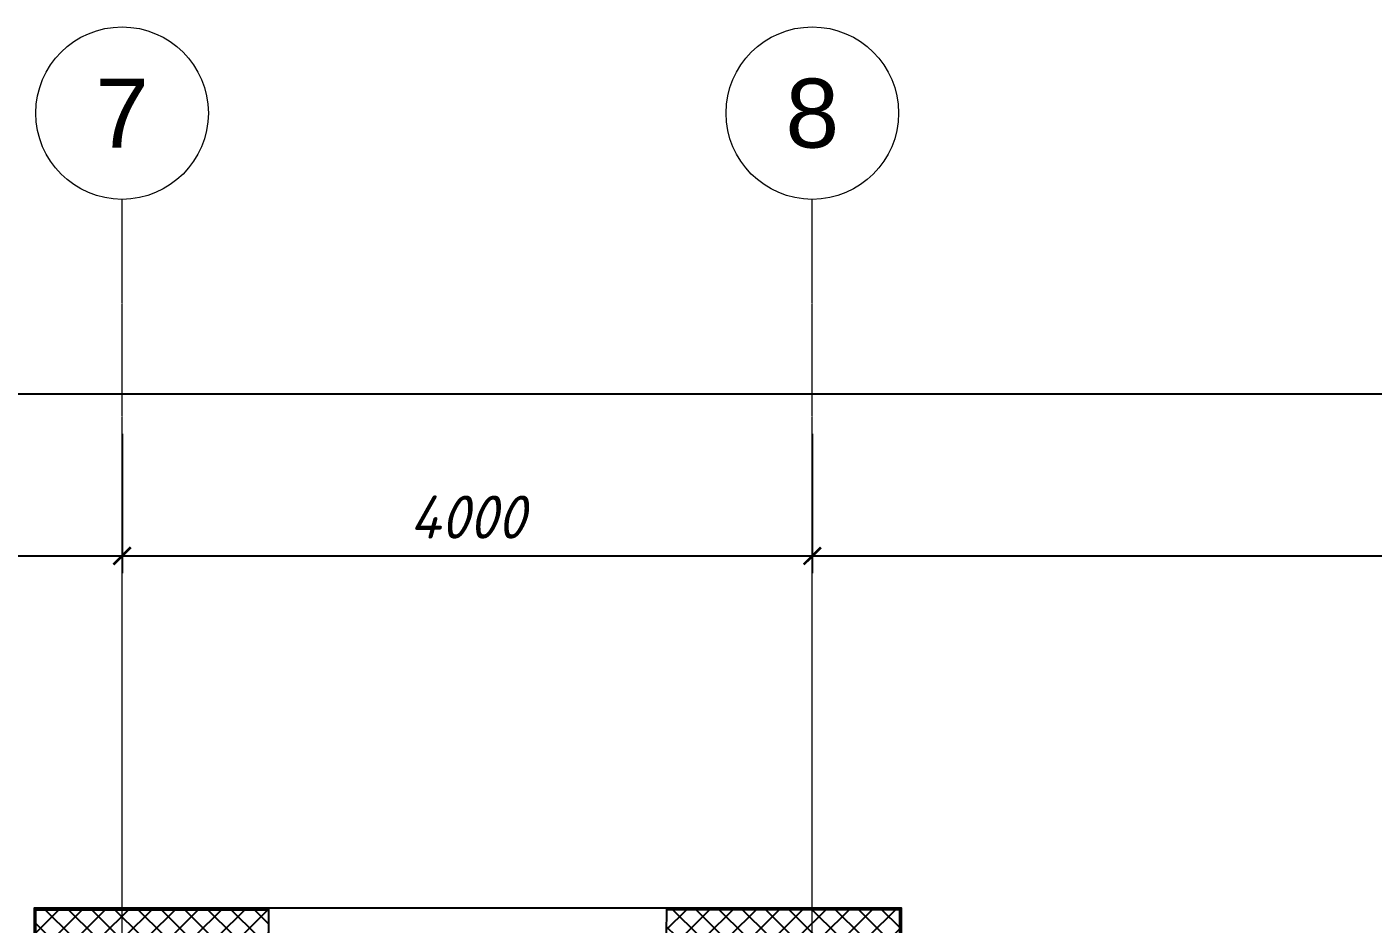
# Model space of a CAD drawing. Header units: millimetres. Extents: x 0 to 168960, y -92093 to 443706.
# Drawn here: x 24842 to 32644, y 222150 to 227353 of the extents above; entities that cross this region are included whole.
import ezdxf
from ezdxf.enums import TextEntityAlignment as Align

# ---------------------------------------------------------------- set-up
doc = ezdxf.new("R2010")
doc.units = ezdxf.units.MM
doc.linetypes.add('осевая', pattern=[50.8, 31.75, -6.35, 6.35, -6.35])
doc.layers.add('_0', color=7, linetype='Continuous', lineweight=15)
doc.layers.add('АР_Сущ.Несущая стена', color=7, linetype='Continuous')
doc.styles.get("Standard").update_dxf_attribs({"font": 'arial.ttf'})
doc.styles.add('Текст_М100', font='GOST_Common Italic.ttf', dxfattribs={"height": 250})
doc.dimstyles.new('Размеры_М100', dxfattribs={"dimtxt": 250, "dimasz": 100, "dimexe": 100, "dimexo": 100, "dimgap": 100, "dimtad": 1, "dimrnd": 5, "dimtxsty": 'Текст_М100', "dimblk": 'ARCHTICK', "dimcen": 250, "dimdle": 100, "dimadec": 0, "dimazin": 2, "dimtfac": 1, "dimtmove": 1, "dimatfit": 3, "dimfxl": 1, "dimarcsym": 0})

# ---------------------------------------------------------------- blocks, each defined once
blk = doc.blocks.new('2 ЭТАЖ')
at = {"layer": 'АР_Сущ.Несущая стена', "ltscale": 0.1}
h = blk.add_hatch(dxfattribs=at)
h.set_pattern_fill('ANSI37', color=8, scale=30, angle=180)
h.paths.add_polyline_path([(133355.8, -107229.8), (133205.8, -107229.8), (133205.8, -108506.4), (133154.3, -108506.4), (133154.3, -108656.4), (133355.8, -108656.4)])
h.paths.add_polyline_path([(133355.8, -106854.9), (133708.3, -106854.9), (133708.3, -106704.9), (133205.8, -106704.9), (133205.8, -107229.8), (133355.8, -107229.8)])
h.paths.add_polyline_path([(134555.8, -106704.9), (133708.3, -106704.9), (133708.3, -106854.9), (134555.8, -106854.9)])
h = blk.add_hatch(dxfattribs=at)
h.set_pattern_fill('ANSI37', color=8, scale=30, angle=180)
h.paths.add_polyline_path([(136862.6, -106704.9), (136860.8, -106854.9), (137708.3, -106854.9), (137708.3, -106704.9)])
h.paths.add_polyline_path([(137708.3, -106704.9), (137708.3, -106854.9), (138062.8, -106854.9), (138062.8, -107229.8), (138212.8, -107229.8), (138212.8, -106704.9)])
h.paths.add_polyline_path([(138262.8, -108656.4), (138262.8, -108506.4), (138212.8, -108506.4), (138212.8, -107229.8), (138062.8, -107229.8), (138062.8, -108656.4)])
at = {"layer": 'АР_Сущ.Несущая стена', "color": 8, "ltscale": 0.1}
for points in [[(156752.3, -108496.4), (138222.8, -108496.4), (138222.8, -106694.9), (133195.8, -106694.9), (133195.8, -108496.4), (133154.3, -108496.4)], [(133154.3, -108506.4), (133205.8, -108506.4), (133205.8, -106704.9), (134555.8, -106704.9)], [(134555.8, -106854.9), (134555.8, -106694.9)], [(136860.8, -106854.9), (136862.8, -106694.9)], [(138262.8, -108506.4), (138212.8, -108506.4), (138212.8, -106704.9), (136862.6, -106704.9)]]:
    blk.add_lwpolyline(points, dxfattribs=at)
blk = doc.blocks.new('_ArchTick')
at = {"color": 8, "linetype": 'ByBlock', "const_width": 0.15}
blk.add_lwpolyline([(-0.5, -0.5), (0.5, 0.5)], dxfattribs=at)
blk = doc.blocks.new('*D159')
at = {"layer": '_0', "color": 8, "lineweight": -2, "ltscale": 100, "transparency": 16777216}
for p, q in [((5193.7, 225608.6), (5193.7, 225125.3)), ((73193.7, 225608.6), (73193.7, 225125.3)), ((5093.7, 225225.3), (73293.7, 225225.3))]:
    blk.add_line(p, q, dxfattribs=at)
at = {"layer": 'Defpoints', "color": 0, "ltscale": 100, "transparency": 16777216}
for p in [(5193.7, 225708.6), (73193.7, 225708.6), (73193.7, 225225.3)]:
    blk.add_point(p, dxfattribs=at)
at = {"layer": '_0', "color": 8, "lineweight": -2, "ltscale": 100, "transparency": 16777216, "xscale": 100, "yscale": 100, "zscale": 100, "rotation": 180}
blk.add_blockref('_ArchTick', (5193.7, 225225.3), dxfattribs=at)
at = {"layer": '_0', "color": 8, "lineweight": -2, "ltscale": 100, "transparency": 16777216, "xscale": 100, "yscale": 100, "zscale": 100}
blk.add_blockref('_ArchTick', (73193.7, 225225.3), dxfattribs=at)
at = {"layer": '_0', "color": 8, "ltscale": 100, "transparency": 16777216, "insert": (39193.7, 225450.3), "char_height": 250, "attachment_point": 5, "style": 'Текст_М100'}
blk.add_mtext('68000', dxfattribs=at)
blk = doc.blocks.new('*D162')
at = {"layer": '_0', "color": 8, "lineweight": -2, "ltscale": 100, "transparency": 16777216}
for p, q in [((17193.7, 224993.1), (17193.7, 224185.7)), ((25393.7, 224993.1), (25393.7, 224185.7)), ((17093.7, 224285.7), (25493.7, 224285.7))]:
    blk.add_line(p, q, dxfattribs=at)
at = {"layer": 'Defpoints', "color": 0, "ltscale": 100, "transparency": 16777216}
for p in [(17193.7, 225093.1), (25393.7, 225093.1), (25393.7, 224285.7)]:
    blk.add_point(p, dxfattribs=at)
at = {"layer": '_0', "color": 8, "lineweight": -2, "ltscale": 100, "transparency": 16777216, "xscale": 100, "yscale": 100, "zscale": 100, "rotation": 180}
blk.add_blockref('_ArchTick', (17193.7, 224285.7), dxfattribs=at)
at = {"layer": '_0', "color": 8, "lineweight": -2, "ltscale": 100, "transparency": 16777216, "xscale": 100, "yscale": 100, "zscale": 100}
blk.add_blockref('_ArchTick', (25393.7, 224285.7), dxfattribs=at)
at = {"layer": '_0', "color": 8, "ltscale": 100, "transparency": 16777216, "insert": (21293.7, 224510.7), "char_height": 250, "attachment_point": 5, "style": 'Текст_М100'}
blk.add_mtext('8200', dxfattribs=at)
blk = doc.blocks.new('*D163')
at = {"layer": '_0', "color": 8, "lineweight": -2, "ltscale": 100, "transparency": 16777216}
for p, q in [((25393.7, 224993.1), (25393.7, 224185.7)), ((29393.7, 224993.1), (29393.7, 224185.7)), ((25293.7, 224285.7), (29493.7, 224285.7))]:
    blk.add_line(p, q, dxfattribs=at)
at = {"layer": 'Defpoints', "color": 0, "ltscale": 100, "transparency": 16777216}
for p in [(25393.7, 225093.1), (29393.7, 225093.1), (29393.7, 224285.7)]:
    blk.add_point(p, dxfattribs=at)
at = {"layer": '_0', "color": 8, "lineweight": -2, "ltscale": 100, "transparency": 16777216, "xscale": 100, "yscale": 100, "zscale": 100, "rotation": 180}
blk.add_blockref('_ArchTick', (25393.7, 224285.7), dxfattribs=at)
at = {"layer": '_0', "color": 8, "lineweight": -2, "ltscale": 100, "transparency": 16777216, "xscale": 100, "yscale": 100, "zscale": 100}
blk.add_blockref('_ArchTick', (29393.7, 224285.7), dxfattribs=at)
at = {"layer": '_0', "color": 8, "ltscale": 100, "transparency": 16777216, "insert": (27393.7, 224510.7), "char_height": 250, "attachment_point": 5, "style": 'Текст_М100'}
blk.add_mtext('4000', dxfattribs=at)
blk = doc.blocks.new('*D164')
at = {"layer": '_0', "color": 8, "lineweight": -2, "ltscale": 100, "transparency": 16777216}
for p, q in [((29393.7, 224993.1), (29393.7, 224185.7)), ((39193.7, 224804.8), (39193.7, 224185.7)), ((29293.7, 224285.7), (39293.7, 224285.7))]:
    blk.add_line(p, q, dxfattribs=at)
at = {"layer": 'Defpoints', "color": 0, "ltscale": 100, "transparency": 16777216}
for p in [(29393.7, 225093.1), (39193.7, 224904.8), (39193.7, 224285.7)]:
    blk.add_point(p, dxfattribs=at)
at = {"layer": '_0', "color": 8, "lineweight": -2, "ltscale": 100, "transparency": 16777216, "xscale": 100, "yscale": 100, "zscale": 100, "rotation": 180}
blk.add_blockref('_ArchTick', (29393.7, 224285.7), dxfattribs=at)
at = {"layer": '_0', "color": 8, "lineweight": -2, "ltscale": 100, "transparency": 16777216, "xscale": 100, "yscale": 100, "zscale": 100}
blk.add_blockref('_ArchTick', (39193.7, 224285.7), dxfattribs=at)
at = {"layer": '_0', "color": 8, "ltscale": 100, "transparency": 16777216, "insert": (34293.7, 224510.7), "char_height": 250, "attachment_point": 5, "style": 'Текст_М100'}
blk.add_mtext('9800', dxfattribs=at)

msp = doc.modelspace()

# ---------------------------------------------------------------- linework, layer by layer
at = {"layer": '_0', "linetype": 'осевая', "ltscale": 0.3}
for p, q in [((25393.71, 212053.426), (25393.71, 226353.426)), ((29393.71, 212053.426), (29393.71, 226353.426))]:
    msp.add_line(p, q, dxfattribs=at)
at = {"layer": '_0', "ltscale": 100}
for centre in [(25393.71, 226853.426), (29393.71, 226853.426)]:
    msp.add_circle(centre, 500, dxfattribs=at)

# ---------------------------------------------------------------- block references
at = {"layer": '_0'}
msp.add_blockref('2 ЭТАЖ', (-108312.065, 328938.23), dxfattribs=at)

# ---------------------------------------------------------------- texts
at = {"layer": '_0', "ltscale": 100}
for s, p in [('7', (25393.71, 226853.426)), ('8', (29393.71, 226853.426))]:
    msp.add_text(s, height=400, dxfattribs=at).set_placement(p, align=Align.MIDDLE_CENTER)

# ---------------------------------------------------------------- dimensions: what is measured, and where the dimension line sits
for base, p1, p2, picture, middle in [((73193.71, 225225.272), (5193.71, 225708.563), (73193.71, 225708.563), '*D159', (39193.71, 225450.272)), ((25393.71, 224285.703), (17193.71, 225093.137), (25393.71, 225093.137), '*D162', (21293.71, 224510.703)), ((29393.71, 224285.703), (25393.71, 225093.137), (29393.71, 225093.137), '*D163', (27393.71, 224510.703)), ((39193.71, 224285.703), (29393.71, 225093.137), (39193.71, 224904.77), '*D164', (34293.71, 224510.703))]:
    dim = msp.add_linear_dim(base=base, p1=p1, p2=p2, dimstyle='Размеры_М100', override={"dimclrd": 8, "dimclre": 8, "dimclrt": 8}, dxfattribs=at)
    dim.commit()
    dim.dimension.update_dxf_attribs({"geometry": picture, "text_midpoint": middle})

doc.saveas('drawing.dxf')
